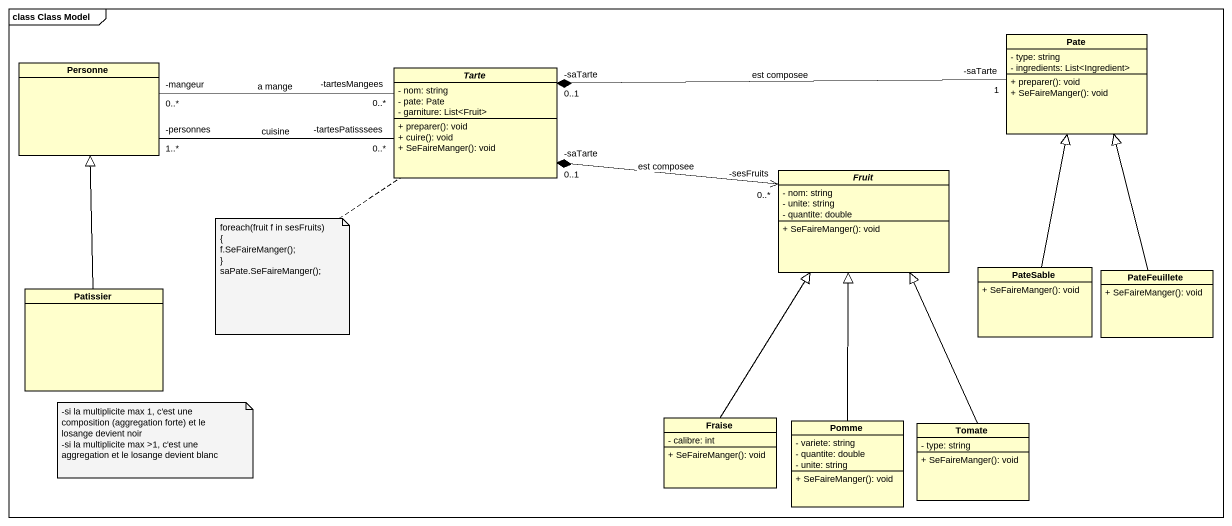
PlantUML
@startuml
mainframe class Class Model
hide circle
hide empty members
skinparam classAttributeIconSize 0
class Pate {
  - type: string
  - ingredients: List<Ingredient>
  + preparer(): void
  + SeFaireManger(): void
}
class Personne
abstract class Tarte {
  - nom: string
  - pate: Pate
  - garniture: List<Fruit>
  + preparer(): void
  + cuire(): void
  + SeFaireManger(): void
}
abstract class Fruit {
  - nom: string
  - unite: string
  - quantite: double
  + SeFaireManger(): void
}
class Patissier
class PateSable {
  + SeFaireManger(): void
}
class PateFeuillete {
  + SeFaireManger(): void
}
class Fraise {
  - calibre: int
  + SeFaireManger(): void
}
class Pomme {
  - variete: string
  - quantite: double
  - unite: string
  + SeFaireManger(): void
}
class Tomate {
  - type: string
  + SeFaireManger(): void
}
Pate "-saTarte\n1" -left-* "-saTarte\n0..1" Tarte : est composee
Personne "-mangeur\n0..*" -right- "-tartesMangees\n0..*" Tarte : a mange
Personne "-personnes\n1..*" -right- "-tartesPatisssees\n0..*" Tarte : cuisine
Fruit "-sesFruits\n0..*" <-left-* "-saTarte\n0..1" Tarte : est composee
Patissier -up-|> Personne
PateSable -up-|> Pate
PateFeuillete -up-|> Pate
Fraise -up-|> Fruit
Pomme -up-|> Fruit
Tomate -up-|> Fruit
note bottom of Tarte
  foreach(fruit f in sesFruits)
  {
  f.SeFaireManger();
  ~}
  saPate.SeFaireManger();
end note
note as N2
  -si la multiplicite max 1, c'est une composition (aggregation forte) et le losange devient noir
  -si la multiplicite max >1, c'est une aggregation et le losange devient blanc
end note
@enduml
